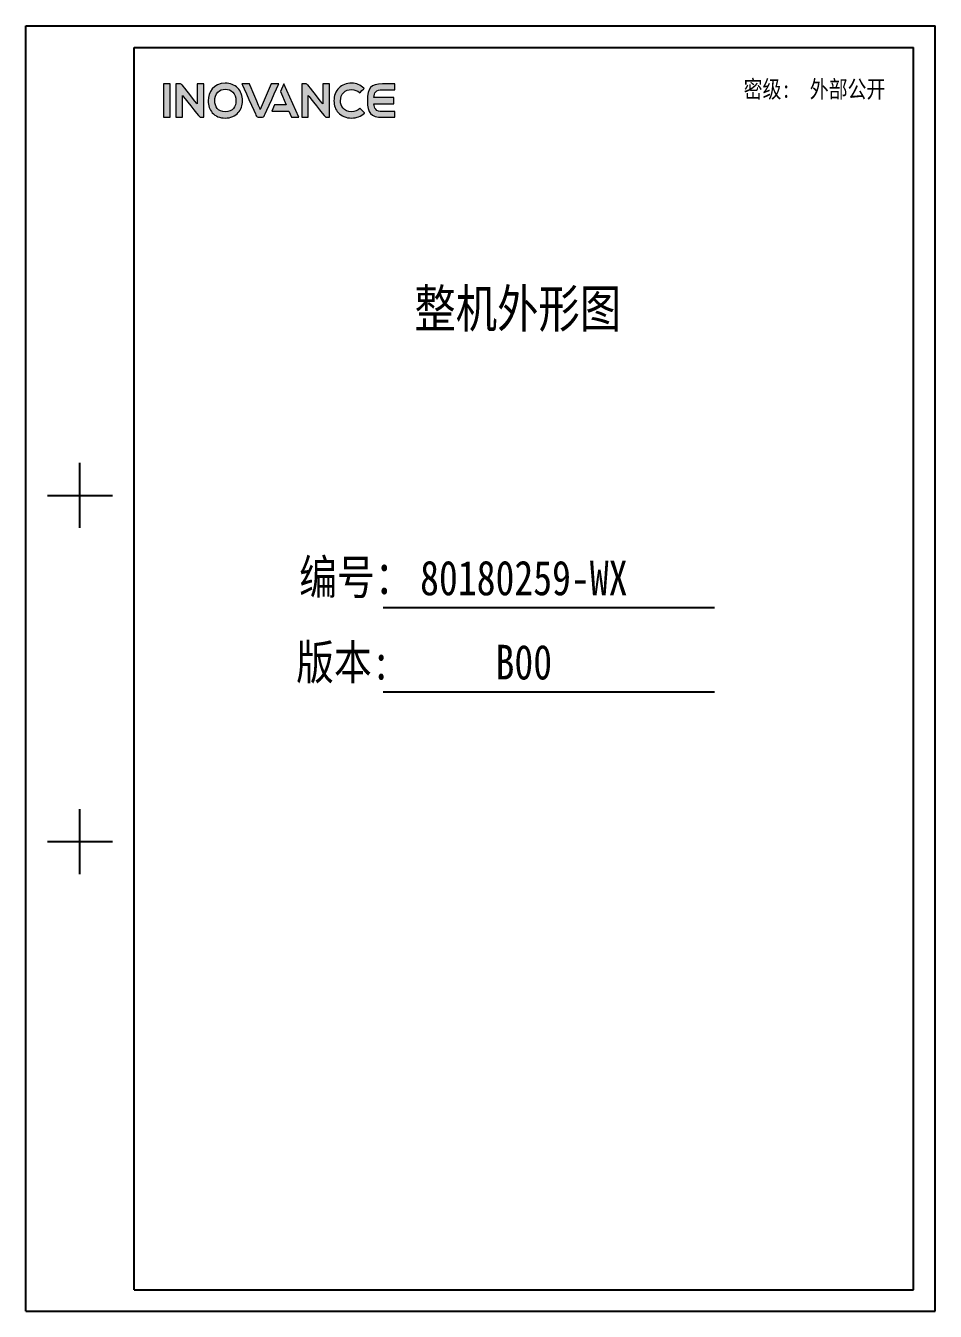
# Model space of a CAD drawing. Header units: millimetres. Extents: x 2423 to 7028, y 909 to 2460.
# Drawn here: x 2423 to 3520, y 909 to 2460 of the extents above; entities that cross this region are included whole.
import ezdxf
from ezdxf.enums import TextEntityAlignment as Align

# ---------------------------------------------------------------- set-up
doc = ezdxf.new("R2010")
doc.units = ezdxf.units.MM
doc.layers.add('Drawing', color=7, linetype='Continuous')
doc.layers.add('logo-蓝色', color=142, linetype='Continuous')
doc.styles.get("Standard").update_dxf_attribs({"font": ''})
doc.styles.add('仿宋体', font='STFANGSO.TTF', dxfattribs={"width": 0.8})
doc.styles.get('Standard').set_extended_font_data('SimSun')

# ---------------------------------------------------------------- blocks, each defined once
blk = doc.blocks.new('1')
at = {"layer": 'logo-蓝色'}
h = blk.add_hatch(color=256, dxfattribs=at)
h.dxf.hatch_style = 1
edge = h.paths.add_edge_path()
edge.add_spline(control_points=[(4238.3, 1447.6), (4238.3, 1447.6), (4245.7, 1447.6), (4245.7, 1447.6), (4245.7, 1447.6), (4245.7, 1447.6), (4245.7, 1484.7), (4245.7, 1484.7), (4245.7, 1484.7), (4245.7, 1484.7), (4238.3, 1484.7), (4238.3, 1484.7), (4238.3, 1484.7), (4238.3, 1484.7), (4238.3, 1447.6), (4238.3, 1447.6)], knot_values=[0, 0, 0, 0, 0.25, 0.25, 0.25, 0.25, 0.5, 0.5, 0.5, 0.5, 0.75, 0.75, 0.75, 0.75, 1, 1, 1, 1], degree=3, periodic=0)
h = blk.add_hatch(color=256, dxfattribs=at)
h.dxf.hatch_style = 1
edge = h.paths.add_edge_path()
edge.add_spline(control_points=[(4275.8, 1484.8), (4275.8, 1484.8), (4275.8, 1462.4), (4275.8, 1462.4), (4275.8, 1462.4), (4275.8, 1462.4), (4259.4, 1483.1), (4259.4, 1483.1), (4259.4, 1483.1), (4258.7, 1484.1), (4257.5, 1484.7), (4256.2, 1484.7), (4256.2, 1484.7), (4256.2, 1484.7), (4252.2, 1484.7), (4252.2, 1484.7), (4252.2, 1484.7), (4252.2, 1484.7), (4252.2, 1447.6), (4252.2, 1447.6), (4252.2, 1447.6), (4252.2, 1447.6), (4259.6, 1447.6), (4259.6, 1447.6), (4259.6, 1447.6), (4259.6, 1447.6), (4259.6, 1471.8), (4259.6, 1471.8), (4259.6, 1471.8), (4259.6, 1471.8), (4278, 1448.7), (4278, 1448.7), (4278, 1448.7), (4278.5, 1448), (4279.3, 1447.6), (4280.3, 1447.6), (4280.3, 1447.6), (4280.3, 1447.6), (4283.2, 1447.6), (4283.2, 1447.6), (4283.2, 1447.6), (4283.2, 1447.6), (4283.2, 1484.8), (4283.2, 1484.8), (4283.2, 1484.8), (4283.2, 1484.8), (4275.8, 1484.8), (4275.8, 1484.8)], knot_values=[0, 0, 0, 0, 0.083333, 0.083333, 0.083333, 0.083333, 0.166667, 0.166667, 0.166667, 0.166667, 0.25, 0.25, 0.25, 0.25, 0.333333, 0.333333, 0.333333, 0.333333, 0.416667, 0.416667, 0.416667, 0.416667, 0.5, 0.5, 0.5, 0.5, 0.583333, 0.583333, 0.583333, 0.583333, 0.666667, 0.666667, 0.666667, 0.666667, 0.75, 0.75, 0.75, 0.75, 0.833333, 0.833333, 0.833333, 0.833333, 0.916667, 0.916667, 0.916667, 0.916667, 1, 1, 1, 1], degree=3, periodic=0)
h = blk.add_hatch(color=256, dxfattribs=at)
h.dxf.hatch_style = 1
edge = h.paths.add_edge_path(flags=16)
edge.add_spline(control_points=[(4298.7, 1475.5), (4300.8, 1477.7), (4303.6, 1478.8), (4307, 1478.8), (4307, 1478.8), (4310.4, 1478.8), (4313.2, 1477.7), (4315.3, 1475.6), (4315.3, 1475.6), (4317.6, 1473.2), (4318.8, 1469.7), (4318.8, 1465.9), (4318.8, 1465.9), (4318.7, 1460), (4315.5, 1453.6), (4307, 1453.6), (4307, 1453.6), (4298.6, 1453.6), (4295.4, 1459.9), (4295.2, 1465.8), (4295.2, 1465.8), (4295.1, 1469.6), (4296.4, 1473.2), (4298.7, 1475.5)], knot_values=[0, 0, 0, 0, 0.166667, 0.166667, 0.166667, 0.166667, 0.333333, 0.333333, 0.333333, 0.333333, 0.5, 0.5, 0.5, 0.5, 0.666667, 0.666667, 0.666667, 0.666667, 0.833333, 0.833333, 0.833333, 0.833333, 1, 1, 1, 1], degree=3, periodic=0)
edge = h.paths.add_edge_path()
edge.add_spline(control_points=[(4307, 1485.5), (4293.9, 1485.5), (4287.9, 1475.4), (4287.9, 1465.9), (4287.9, 1465.9), (4287.9, 1460.8), (4289.6, 1456.1), (4292.6, 1452.7), (4292.6, 1452.7), (4296, 1448.9), (4301, 1446.8), (4307, 1446.8), (4307, 1446.8), (4313, 1446.8), (4318, 1448.9), (4321.4, 1452.8), (4321.4, 1452.8), (4324.3, 1456.2), (4326, 1460.9), (4326.1, 1466), (4326.1, 1466), (4326.1, 1471.5), (4324.1, 1476.7), (4320.6, 1480.2), (4320.6, 1480.2), (4317.2, 1483.7), (4312.5, 1485.5), (4307, 1485.5)], knot_values=[0, 0, 0, 0, 0.142857, 0.142857, 0.142857, 0.142857, 0.285714, 0.285714, 0.285714, 0.285714, 0.428571, 0.428571, 0.428571, 0.428571, 0.571429, 0.571429, 0.571429, 0.571429, 0.714286, 0.714286, 0.714286, 0.714286, 0.857143, 0.857143, 0.857143, 0.857143, 1, 1, 1, 1], degree=3, periodic=0)
h = blk.add_hatch(color=256, dxfattribs=at)
h.dxf.hatch_style = 1
edge = h.paths.add_edge_path()
edge.add_spline(control_points=[(4358, 1484.7), (4358, 1484.7), (4345.8, 1456.4), (4345.8, 1456.4), (4345.8, 1456.4), (4345.8, 1456.4), (4333.7, 1484.7), (4333.7, 1484.7), (4333.7, 1484.7), (4333.7, 1484.7), (4325.4, 1484.7), (4325.4, 1484.7), (4325.4, 1484.7), (4325.4, 1484.7), (4341, 1450), (4341, 1450), (4341, 1450), (4341.6, 1448.6), (4343, 1447.6), (4344.7, 1447.6), (4344.7, 1447.6), (4344.7, 1447.6), (4344.7, 1447.6), (4344.7, 1447.6), (4344.7, 1447.6), (4344.7, 1447.6), (4346.9, 1447.6), (4346.9, 1447.6), (4346.9, 1447.6), (4346.9, 1447.6), (4347, 1447.6), (4347, 1447.6), (4347, 1447.6), (4348.6, 1447.6), (4350, 1448.6), (4350.6, 1450), (4350.6, 1450), (4350.6, 1450), (4366.2, 1484.7), (4366.2, 1484.7), (4366.2, 1484.7), (4366.2, 1484.7), (4358, 1484.7), (4358, 1484.7)], knot_values=[0, 0, 0, 0, 0.090909, 0.090909, 0.090909, 0.090909, 0.181818, 0.181818, 0.181818, 0.181818, 0.272727, 0.272727, 0.272727, 0.272727, 0.363636, 0.363636, 0.363636, 0.363636, 0.454545, 0.454545, 0.454545, 0.454545, 0.545455, 0.545455, 0.545455, 0.545455, 0.636364, 0.636364, 0.636364, 0.636364, 0.727273, 0.727273, 0.727273, 0.727273, 0.818182, 0.818182, 0.818182, 0.818182, 0.909091, 0.909091, 0.909091, 0.909091, 1, 1, 1, 1], degree=3, periodic=0)
h = blk.add_hatch(color=256, dxfattribs=at)
h.dxf.hatch_style = 1
edge = h.paths.add_edge_path()
edge.add_spline(control_points=[(4371.9, 1484.7), (4371.9, 1484.7), (4368.1, 1476.1), (4368.1, 1476.1), (4368.1, 1476.1), (4368.1, 1476.1), (4374.5, 1461.4), (4374.5, 1461.4), (4374.5, 1461.4), (4374.5, 1461.4), (4361.5, 1461.4), (4361.5, 1461.4), (4361.5, 1461.4), (4361.5, 1461.4), (4358.4, 1454.5), (4358.4, 1454.5), (4358.4, 1454.5), (4358.4, 1454.5), (4377.4, 1454.5), (4377.4, 1454.5), (4377.4, 1454.5), (4377.4, 1454.5), (4380.5, 1447.6), (4380.5, 1447.6), (4380.5, 1447.6), (4380.5, 1447.6), (4388.6, 1447.6), (4388.6, 1447.6), (4388.6, 1447.6), (4388.6, 1447.6), (4371.9, 1484.7), (4371.9, 1484.7)], knot_values=[0, 0, 0, 0, 0.125, 0.125, 0.125, 0.125, 0.25, 0.25, 0.25, 0.25, 0.375, 0.375, 0.375, 0.375, 0.5, 0.5, 0.5, 0.5, 0.625, 0.625, 0.625, 0.625, 0.75, 0.75, 0.75, 0.75, 0.875, 0.875, 0.875, 0.875, 1, 1, 1, 1], degree=3, periodic=0)
h = blk.add_hatch(color=256, dxfattribs=at)
h.dxf.hatch_style = 1
edge = h.paths.add_edge_path()
edge.add_spline(control_points=[(4415.2, 1484.8), (4415.2, 1484.8), (4415.2, 1462.4), (4415.2, 1462.4), (4415.2, 1462.4), (4415.2, 1462.4), (4398.8, 1483.1), (4398.8, 1483.1), (4398.8, 1483.1), (4398.1, 1484.1), (4397, 1484.7), (4395.7, 1484.7), (4395.7, 1484.7), (4395.7, 1484.7), (4391.7, 1484.7), (4391.7, 1484.7), (4391.7, 1484.7), (4391.7, 1484.7), (4391.7, 1447.6), (4391.7, 1447.6), (4391.7, 1447.6), (4391.7, 1447.6), (4399, 1447.6), (4399, 1447.6), (4399, 1447.6), (4399, 1447.6), (4399, 1471.8), (4399, 1471.8), (4399, 1471.8), (4399, 1471.8), (4417.4, 1448.7), (4417.4, 1448.7), (4417.4, 1448.7), (4418, 1448), (4418.8, 1447.6), (4419.7, 1447.6), (4419.7, 1447.6), (4419.7, 1447.6), (4422.6, 1447.6), (4422.6, 1447.6), (4422.6, 1447.6), (4422.6, 1447.6), (4422.6, 1484.8), (4422.6, 1484.8), (4422.6, 1484.8), (4422.6, 1484.8), (4415.2, 1484.8), (4415.2, 1484.8)], knot_values=[0, 0, 0, 0, 0.083333, 0.083333, 0.083333, 0.083333, 0.166667, 0.166667, 0.166667, 0.166667, 0.25, 0.25, 0.25, 0.25, 0.333333, 0.333333, 0.333333, 0.333333, 0.416667, 0.416667, 0.416667, 0.416667, 0.5, 0.5, 0.5, 0.5, 0.583333, 0.583333, 0.583333, 0.583333, 0.666667, 0.666667, 0.666667, 0.666667, 0.75, 0.75, 0.75, 0.75, 0.833333, 0.833333, 0.833333, 0.833333, 0.916667, 0.916667, 0.916667, 0.916667, 1, 1, 1, 1], degree=3, periodic=0)
h = blk.add_hatch(color=256, dxfattribs=at)
h.dxf.hatch_style = 1
edge = h.paths.add_edge_path()
edge.add_spline(control_points=[(4456.1, 1457.4), (4453.9, 1455.2), (4450.4, 1453.8), (4447.1, 1453.8), (4447.1, 1453.8), (4438, 1453.8), (4434.7, 1460.1), (4434.7, 1466), (4434.7, 1466), (4434.7, 1469.5), (4435.9, 1472.8), (4438.2, 1475.1), (4438.2, 1475.1), (4440.4, 1477.3), (4443.4, 1478.4), (4447.1, 1478.4), (4447.1, 1478.4), (4450.5, 1478.4), (4453.5, 1477.2), (4455.8, 1475), (4455.8, 1475), (4455.8, 1475), (4455.9, 1474.9), (4455.9, 1474.9), (4455.9, 1474.9), (4455.9, 1474.9), (4460.9, 1479.7), (4460.9, 1479.7), (4460.9, 1479.7), (4460.9, 1479.7), (4460.7, 1479.8), (4460.7, 1479.8), (4460.7, 1479.8), (4456.9, 1483.5), (4452.2, 1485.5), (4447.1, 1485.5), (4447.1, 1485.5), (4441.3, 1485.5), (4436.4, 1483.6), (4432.9, 1480.1), (4432.9, 1480.1), (4429.4, 1476.6), (4427.4, 1471.4), (4427.4, 1465.9), (4427.4, 1465.9), (4427.5, 1460.8), (4429.1, 1456.1), (4432.1, 1452.8), (4432.1, 1452.8), (4435.6, 1448.9), (4440.8, 1446.8), (4447.1, 1446.8), (4447.1, 1446.8), (4452.6, 1446.8), (4457.5, 1448.7), (4461.2, 1452.3), (4461.2, 1452.3), (4461.2, 1452.3), (4461.3, 1452.5), (4461.3, 1452.5), (4461.3, 1452.5), (4461.3, 1452.5), (4456.3, 1457.6), (4456.3, 1457.6), (4456.3, 1457.6), (4456.3, 1457.6), (4456.1, 1457.4), (4456.1, 1457.4)], knot_values=[0, 0, 0, 0, 0.058824, 0.058824, 0.058824, 0.058824, 0.117647, 0.117647, 0.117647, 0.117647, 0.176471, 0.176471, 0.176471, 0.176471, 0.235294, 0.235294, 0.235294, 0.235294, 0.294118, 0.294118, 0.294118, 0.294118, 0.352941, 0.352941, 0.352941, 0.352941, 0.411765, 0.411765, 0.411765, 0.411765, 0.470588, 0.470588, 0.470588, 0.470588, 0.529412, 0.529412, 0.529412, 0.529412, 0.588235, 0.588235, 0.588235, 0.588235, 0.647059, 0.647059, 0.647059, 0.647059, 0.705882, 0.705882, 0.705882, 0.705882, 0.764706, 0.764706, 0.764706, 0.764706, 0.823529, 0.823529, 0.823529, 0.823529, 0.882353, 0.882353, 0.882353, 0.882353, 0.941176, 0.941176, 0.941176, 0.941176, 1, 1, 1, 1], degree=3, periodic=0)
h = blk.add_hatch(color=256, dxfattribs=at)
h.dxf.hatch_style = 1
edge = h.paths.add_edge_path()
edge.add_spline(control_points=[(4481.2, 1478.2), (4481.2, 1478.2), (4495.1, 1478.2), (4495.1, 1478.2), (4495.1, 1478.2), (4495.1, 1478.2), (4495.1, 1484.7), (4495.1, 1484.7), (4495.1, 1484.7), (4495.1, 1484.7), (4481.1, 1484.7), (4481.1, 1484.7), (4481.1, 1484.7), (4468.1, 1484.7), (4464.6, 1479.8), (4464.6, 1466.6), (4464.6, 1466.6), (4464.6, 1466.6), (4464.6, 1466.2), (4464.6, 1466.2), (4464.6, 1466.2), (4464.6, 1466.2), (4464.6, 1466.2), (4464.6, 1466.2), (4464.6, 1466.2), (4464.6, 1466.2), (4464.6, 1466.1), (4464.6, 1466.1), (4464.6, 1466.1), (4464.6, 1466.1), (4464.6, 1466.1), (4464.6, 1466.1), (4464.6, 1466.1), (4464.6, 1466.1), (4464.6, 1465.7), (4464.6, 1465.7), (4464.6, 1465.7), (4464.6, 1452.5), (4468.1, 1447.6), (4481.1, 1447.6), (4481.1, 1447.6), (4481.1, 1447.6), (4495.1, 1447.6), (4495.1, 1447.6), (4495.1, 1447.6), (4495.1, 1447.6), (4495.1, 1454), (4495.1, 1454), (4495.1, 1454), (4495.1, 1454), (4481.2, 1454), (4481.2, 1454), (4481.2, 1454), (4477.8, 1454), (4475.2, 1454.7), (4473.7, 1456.5), (4473.7, 1456.5), (4472.4, 1457.9), (4471.8, 1460.1), (4471.7, 1462.7), (4471.7, 1462.7), (4471.7, 1462.7), (4493.9, 1462.7), (4493.9, 1462.7), (4493.9, 1462.7), (4493.9, 1462.7), (4493.9, 1466.2), (4493.9, 1466.2), (4493.9, 1466.2), (4493.9, 1466.2), (4493.9, 1469.6), (4493.9, 1469.6), (4493.9, 1469.6), (4493.9, 1469.6), (4471.7, 1469.6), (4471.7, 1469.6), (4471.7, 1469.6), (4471.8, 1472.2), (4472.4, 1474.4), (4473.7, 1475.8), (4473.7, 1475.8), (4475.2, 1477.6), (4477.8, 1478.2), (4481.2, 1478.2)], knot_values=[0, 0, 0, 0, 0.047619, 0.047619, 0.047619, 0.047619, 0.095238, 0.095238, 0.095238, 0.095238, 0.142857, 0.142857, 0.142857, 0.142857, 0.190476, 0.190476, 0.190476, 0.190476, 0.238095, 0.238095, 0.238095, 0.238095, 0.285714, 0.285714, 0.285714, 0.285714, 0.333333, 0.333333, 0.333333, 0.333333, 0.380952, 0.380952, 0.380952, 0.380952, 0.428571, 0.428571, 0.428571, 0.428571, 0.47619, 0.47619, 0.47619, 0.47619, 0.52381, 0.52381, 0.52381, 0.52381, 0.571429, 0.571429, 0.571429, 0.571429, 0.619048, 0.619048, 0.619048, 0.619048, 0.666667, 0.666667, 0.666667, 0.666667, 0.714286, 0.714286, 0.714286, 0.714286, 0.761905, 0.761905, 0.761905, 0.761905, 0.809524, 0.809524, 0.809524, 0.809524, 0.857143, 0.857143, 0.857143, 0.857143, 0.904762, 0.904762, 0.904762, 0.904762, 0.952381, 0.952381, 0.952381, 0.952381, 1, 1, 1, 1], degree=3, periodic=0)
at = {"linetype": 'Continuous'}
for p, q in [((4085.7, 1549.2), (5094, 1549.2)), ((4085.7, 123.2), (4085.7, 1549.2)), ((5094, 123.2), (5094, 1549.2)), ((4205.8, 1525.2), (5070, 1525.2)), ((4205.8, 147.2), (4205.8, 1525.2)), ((5070, 147.2), (5070, 1525.2)), ((4145.8, 992.3), (4145.8, 1064.3)), ((4109.7, 1028.3), (4181.8, 1028.3)), ((4481.9, 903.9), (4849.2, 903.9)), ((4482.1, 810.5), (4849.2, 810.5)), ((4145.8, 608.2), (4145.8, 680.2)), ((4109.7, 644.2), (4181.8, 644.2)), ((4205.8, 147.2), (5070, 147.2)), ((4085.7, 123.2), (5094, 123.2))]:
    blk.add_line(p, q, dxfattribs=at)
at = {"layer": 'logo-蓝色', "lineweight": 9}
for points, knots in [([(4245.7, 1484.7), (4245.7, 1484.7), (4245.7, 1484.7), (4238.3, 1484.7), (4238.3, 1484.7)], [0.5, 0.5, 0.5, 0.5, 0.5, 0.75, 0.75, 0.75, 0.75]), ([(4238.3, 1484.7), (4238.3, 1484.7), (4238.3, 1484.7), (4238.3, 1447.6), (4238.3, 1447.6)], [0.75, 0.75, 0.75, 0.75, 0.75, 1, 1, 1, 1]), ([(4245.7, 1447.6), (4245.7, 1447.6), (4245.7, 1447.6), (4245.7, 1484.7), (4245.7, 1484.7)], [0.25, 0.25, 0.25, 0.25, 0.25, 0.5, 0.5, 0.5, 0.5]), ([(4256.2, 1484.7), (4256.2, 1484.7), (4256.2, 1484.7), (4252.2, 1484.7), (4252.2, 1484.7)], [0.25, 0.25, 0.25, 0.25, 0.25000001, 0.33333333, 0.33333333, 0.33333333, 0.33333333]), ([(4252.2, 1484.7), (4252.2, 1484.7), (4252.2, 1484.7), (4252.2, 1447.6), (4252.2, 1447.6)], [0.33333333, 0.33333333, 0.33333333, 0.33333333, 0.33333334, 0.41666667, 0.41666667, 0.41666667, 0.41666667]), ([(4259.4, 1483.1), (4259.4, 1483.1), (4258.7, 1484.1), (4257.5, 1484.7), (4256.2, 1484.7)], [0.16666667, 0.16666667, 0.16666667, 0.16666667, 0.16666668, 0.25, 0.25, 0.25, 0.25]), ([(4275.8, 1462.4), (4275.8, 1462.4), (4275.8, 1462.4), (4259.4, 1483.1), (4259.4, 1483.1)], [0.08333333, 0.08333333, 0.08333333, 0.08333333, 0.08333334, 0.16666667, 0.16666667, 0.16666667, 0.16666667]), ([(4283.2, 1484.8), (4283.2, 1484.8), (4283.2, 1484.8), (4275.8, 1484.8), (4275.8, 1484.8)], [0.91666667, 0.91666667, 0.91666667, 0.91666667, 0.91666668, 1, 1, 1, 1]), ([(4283.2, 1447.6), (4283.2, 1447.6), (4283.2, 1447.6), (4283.2, 1484.8), (4283.2, 1484.8)], [0.83333333, 0.83333333, 0.83333333, 0.83333333, 0.83333334, 0.91666667, 0.91666667, 0.91666667, 0.91666667]), ([(4320.6, 1480.2), (4320.6, 1480.2), (4317.2, 1483.7), (4312.5, 1485.5), (4307, 1485.5)], [0.8571429, 0.8571429, 0.8571429, 0.8571429, 0.8571429, 1, 1, 1, 1]), ([(4333.7, 1484.7), (4333.7, 1484.7), (4333.7, 1484.7), (4325.4, 1484.7), (4325.4, 1484.7)], [0.18181818, 0.18181818, 0.18181818, 0.18181818, 0.18181819, 0.27272727, 0.27272727, 0.27272727, 0.27272727]), ([(4325.4, 1484.7), (4325.4, 1484.7), (4325.4, 1484.7), (4341, 1450), (4341, 1450)], [0.27272727, 0.27272727, 0.27272727, 0.27272727, 0.27272728, 0.36363636, 0.36363636, 0.36363636, 0.36363636]), ([(4345.8, 1456.4), (4345.8, 1456.4), (4345.8, 1456.4), (4333.7, 1484.7), (4333.7, 1484.7)], [0.09090909, 0.09090909, 0.09090909, 0.09090909, 0.0909091, 0.18181818, 0.18181818, 0.18181818, 0.18181818]), ([(4350.6, 1450), (4350.6, 1450), (4350.6, 1450), (4366.2, 1484.7), (4366.2, 1484.7)], [0.81818182, 0.81818182, 0.81818182, 0.81818182, 0.81818183, 0.90909091, 0.90909091, 0.90909091, 0.90909091]), ([(4366.2, 1484.7), (4366.2, 1484.7), (4366.2, 1484.7), (4358, 1484.7), (4358, 1484.7)], [0.90909091, 0.90909091, 0.90909091, 0.90909091, 0.90909092, 1, 1, 1, 1]), ([(4388.6, 1447.6), (4388.6, 1447.6), (4388.6, 1447.6), (4371.9, 1484.7), (4371.9, 1484.7)], [0.875, 0.875, 0.875, 0.875, 0.875, 1, 1, 1, 1]), ([(4395.7, 1484.7), (4395.7, 1484.7), (4395.7, 1484.7), (4391.7, 1484.7), (4391.7, 1484.7)], [0.25, 0.25, 0.25, 0.25, 0.25000001, 0.33333333, 0.33333333, 0.33333333, 0.33333333]), ([(4391.7, 1484.7), (4391.7, 1484.7), (4391.7, 1484.7), (4391.7, 1447.6), (4391.7, 1447.6)], [0.33333333, 0.33333333, 0.33333333, 0.33333333, 0.33333334, 0.41666667, 0.41666667, 0.41666667, 0.41666667]), ([(4398.8, 1483.1), (4398.8, 1483.1), (4398.1, 1484.1), (4397, 1484.7), (4395.7, 1484.7)], [0.16666667, 0.16666667, 0.16666667, 0.16666667, 0.16666668, 0.25, 0.25, 0.25, 0.25]), ([(4415.2, 1462.4), (4415.2, 1462.4), (4415.2, 1462.4), (4398.8, 1483.1), (4398.8, 1483.1)], [0.08333333, 0.08333333, 0.08333333, 0.08333333, 0.08333334, 0.16666667, 0.16666667, 0.16666667, 0.16666667]), ([(4422.6, 1484.8), (4422.6, 1484.8), (4422.6, 1484.8), (4415.2, 1484.8), (4415.2, 1484.8)], [0.91666667, 0.91666667, 0.91666667, 0.91666667, 0.91666668, 1, 1, 1, 1]), ([(4422.6, 1447.6), (4422.6, 1447.6), (4422.6, 1447.6), (4422.6, 1484.8), (4422.6, 1484.8)], [0.83333333, 0.83333333, 0.83333333, 0.83333333, 0.83333334, 0.91666667, 0.91666667, 0.91666667, 0.91666667]), ([(4460.7, 1479.8), (4460.7, 1479.8), (4456.9, 1483.5), (4452.2, 1485.5), (4447.1, 1485.5), (4447.1, 1485.5), (4441.3, 1485.5), (4436.4, 1483.6), (4432.9, 1480.1)], [0.4705882, 0.4705882, 0.4705882, 0.4705882, 0.4705882, 0.5294118, 0.5294118, 0.5294118, 0.5294118, 0.5882353, 0.5882353, 0.5882353, 0.5882353]), ([(4481.1, 1484.7), (4481.1, 1484.7), (4468.1, 1484.7), (4464.6, 1479.8), (4464.6, 1466.6)], [0.14285714, 0.14285714, 0.14285714, 0.14285714, 0.14285715, 0.19047619, 0.19047619, 0.19047619, 0.19047619]), ([(4495.1, 1484.7), (4495.1, 1484.7), (4495.1, 1484.7), (4481.1, 1484.7), (4481.1, 1484.7)], [0.0952381, 0.0952381, 0.0952381, 0.0952381, 0.09523811, 0.14285714, 0.14285714, 0.14285714, 0.14285714]), ([(4495.1, 1478.2), (4495.1, 1478.2), (4495.1, 1478.2), (4495.1, 1484.7), (4495.1, 1484.7)], [0.04761905, 0.04761905, 0.04761905, 0.04761905, 0.04761906, 0.0952381, 0.0952381, 0.0952381, 0.0952381]), ([(4259.6, 1447.6), (4259.6, 1447.6), (4259.6, 1447.6), (4259.6, 1471.8), (4259.6, 1471.8)], [0.5, 0.5, 0.5, 0.5, 0.50000001, 0.58333333, 0.58333333, 0.58333333, 0.58333333]), ([(4259.6, 1471.8), (4259.6, 1471.8), (4259.6, 1471.8), (4278, 1448.7), (4278, 1448.7)], [0.58333333, 0.58333333, 0.58333333, 0.58333333, 0.58333334, 0.66666667, 0.66666667, 0.66666667, 0.66666667]), ([(4295.2, 1465.8), (4295.2, 1465.8), (4295.1, 1469.6), (4296.4, 1473.2), (4298.7, 1475.5)], [0.8333333, 0.8333333, 0.8333333, 0.8333333, 0.8333333, 1, 1, 1, 1]), ([(4307, 1478.8), (4307, 1478.8), (4310.4, 1478.8), (4313.2, 1477.7), (4315.3, 1475.6)], [0.1666667, 0.1666667, 0.1666667, 0.1666667, 0.1666667, 0.3333333, 0.3333333, 0.3333333, 0.3333333]), ([(4315.3, 1475.6), (4315.3, 1475.6), (4317.6, 1473.2), (4318.8, 1469.7), (4318.8, 1465.9)], [0.3333333, 0.3333333, 0.3333333, 0.3333333, 0.3333333, 0.5, 0.5, 0.5, 0.5]), ([(4326.1, 1466), (4326.1, 1466), (4326.1, 1471.5), (4324.1, 1476.7), (4320.6, 1480.2)], [0.7142857, 0.7142857, 0.7142857, 0.7142857, 0.7142857, 0.8571429, 0.8571429, 0.8571429, 0.8571429]), ([(4368.1, 1476.1), (4368.1, 1476.1), (4368.1, 1476.1), (4374.5, 1461.4), (4374.5, 1461.4)], [0.125, 0.125, 0.125, 0.125, 0.125, 0.25, 0.25, 0.25, 0.25]), ([(4399, 1447.6), (4399, 1447.6), (4399, 1447.6), (4399, 1471.8), (4399, 1471.8)], [0.5, 0.5, 0.5, 0.5, 0.50000001, 0.58333333, 0.58333333, 0.58333333, 0.58333333]), ([(4399, 1471.8), (4399, 1471.8), (4399, 1471.8), (4417.4, 1448.7), (4417.4, 1448.7)], [0.58333333, 0.58333333, 0.58333333, 0.58333333, 0.58333334, 0.66666667, 0.66666667, 0.66666667, 0.66666667]), ([(4432.9, 1480.1), (4432.9, 1480.1), (4429.4, 1476.6), (4427.4, 1471.4), (4427.4, 1465.9)], [0.58823529, 0.58823529, 0.58823529, 0.58823529, 0.5882353, 0.64705882, 0.64705882, 0.64705882, 0.64705882]), ([(4434.7, 1466), (4434.7, 1466), (4434.7, 1469.5), (4435.9, 1472.8), (4438.2, 1475.1)], [0.11764706, 0.11764706, 0.11764706, 0.11764706, 0.11764707, 0.17647059, 0.17647059, 0.17647059, 0.17647059]), ([(4438.2, 1475.1), (4438.2, 1475.1), (4440.4, 1477.3), (4443.4, 1478.4), (4447.1, 1478.4)], [0.17647059, 0.17647059, 0.17647059, 0.17647059, 0.1764706, 0.23529412, 0.23529412, 0.23529412, 0.23529412]), ([(4447.1, 1478.4), (4447.1, 1478.4), (4450.5, 1478.4), (4453.5, 1477.2), (4455.8, 1475)], [0.23529412, 0.23529412, 0.23529412, 0.23529412, 0.23529413, 0.29411765, 0.29411765, 0.29411765, 0.29411765]), ([(4455.8, 1475), (4455.8, 1475), (4455.8, 1475), (4455.9, 1474.9), (4455.9, 1474.9)], [0.29411765, 0.29411765, 0.29411765, 0.29411765, 0.29411766, 0.35294118, 0.35294118, 0.35294118, 0.35294118]), ([(4455.9, 1474.9), (4455.9, 1474.9), (4455.9, 1474.9), (4460.9, 1479.7), (4460.9, 1479.7)], [0.35294118, 0.35294118, 0.35294118, 0.35294118, 0.35294119, 0.41176471, 0.41176471, 0.41176471, 0.41176471]), ([(4460.9, 1479.7), (4460.9, 1479.7), (4460.9, 1479.7), (4460.7, 1479.8), (4460.7, 1479.8)], [0.41176471, 0.41176471, 0.41176471, 0.41176471, 0.41176472, 0.47058824, 0.47058824, 0.47058824, 0.47058824]), ([(4471.7, 1469.6), (4471.7, 1469.6), (4471.8, 1472.2), (4472.4, 1474.4), (4473.7, 1475.8)], [0.9047619, 0.9047619, 0.9047619, 0.9047619, 0.90476191, 0.95238095, 0.95238095, 0.95238095, 0.95238095]), ([(4493.9, 1469.6), (4493.9, 1469.6), (4493.9, 1469.6), (4471.7, 1469.6), (4471.7, 1469.6)], [0.85714286, 0.85714286, 0.85714286, 0.85714286, 0.85714287, 0.9047619, 0.9047619, 0.9047619, 0.9047619]), ([(4473.7, 1475.8), (4473.7, 1475.8), (4475.2, 1477.6), (4477.8, 1478.2), (4481.2, 1478.2)], [0.95238095, 0.95238095, 0.95238095, 0.95238095, 0.95238096, 1, 1, 1, 1]), ([(4493.9, 1466.2), (4493.9, 1466.2), (4493.9, 1466.2), (4493.9, 1469.6), (4493.9, 1469.6)], [0.80952381, 0.80952381, 0.80952381, 0.80952381, 0.80952382, 0.85714286, 0.85714286, 0.85714286, 0.85714286]), ([(4287.9, 1465.9), (4287.9, 1465.9), (4287.9, 1460.8), (4289.6, 1456.1), (4292.6, 1452.7)], [0.1428571, 0.1428571, 0.1428571, 0.1428571, 0.1428572, 0.2857143, 0.2857143, 0.2857143, 0.2857143]), ([(4318.8, 1465.9), (4318.8, 1465.9), (4318.7, 1460), (4315.5, 1453.6), (4307, 1453.6), (4307, 1453.6), (4298.6, 1453.6), (4295.4, 1459.9), (4295.2, 1465.8)], [0.5, 0.5, 0.5, 0.5, 0.5, 0.6666667, 0.6666667, 0.6666667, 0.6666667, 0.8333333, 0.8333333, 0.8333333, 0.8333333]), ([(4321.4, 1452.8), (4321.4, 1452.8), (4324.3, 1456.2), (4326, 1460.9), (4326.1, 1466)], [0.5714286, 0.5714286, 0.5714286, 0.5714286, 0.5714286, 0.7142857, 0.7142857, 0.7142857, 0.7142857]), ([(4361.5, 1461.4), (4361.5, 1461.4), (4361.5, 1461.4), (4358.4, 1454.5), (4358.4, 1454.5)], [0.375, 0.375, 0.375, 0.375, 0.375, 0.5, 0.5, 0.5, 0.5]), ([(4374.5, 1461.4), (4374.5, 1461.4), (4374.5, 1461.4), (4361.5, 1461.4), (4361.5, 1461.4)], [0.25, 0.25, 0.25, 0.25, 0.25, 0.375, 0.375, 0.375, 0.375]), ([(4427.4, 1465.9), (4427.4, 1465.9), (4427.5, 1460.8), (4429.1, 1456.1), (4432.1, 1452.8)], [0.64705882, 0.64705882, 0.64705882, 0.64705882, 0.64705883, 0.70588235, 0.70588235, 0.70588235, 0.70588235]), ([(4456.1, 1457.4), (4453.9, 1455.2), (4450.4, 1453.8), (4447.1, 1453.8), (4447.1, 1453.8), (4438, 1453.8), (4434.7, 1460.1), (4434.7, 1466)], [0, 0, 0, 0, 0.0588235, 0.0588235, 0.0588235, 0.0588235, 0.1176471, 0.1176471, 0.1176471, 0.1176471]), ([(4456.3, 1457.6), (4456.3, 1457.6), (4456.3, 1457.6), (4456.1, 1457.4), (4456.1, 1457.4)], [0.94117647, 0.94117647, 0.94117647, 0.94117647, 0.94117648, 1, 1, 1, 1]), ([(4461.3, 1452.5), (4461.3, 1452.5), (4461.3, 1452.5), (4456.3, 1457.6), (4456.3, 1457.6)], [0.88235294, 0.88235294, 0.88235294, 0.88235294, 0.88235295, 0.94117647, 0.94117647, 0.94117647, 0.94117647]), ([(4464.6, 1466.6), (4464.6, 1466.6), (4464.6, 1466.6), (4464.6, 1466.2), (4464.6, 1466.2)], [0.19047619, 0.19047619, 0.19047619, 0.19047619, 0.1904762, 0.23809524, 0.23809524, 0.23809524, 0.23809524]), ([(4464.6, 1466.2), (4464.6, 1466.2), (4464.6, 1466.2), (4464.6, 1466.2), (4464.6, 1466.2)], [0.23809524, 0.23809524, 0.23809524, 0.23809524, 0.23809525, 0.28571429, 0.28571429, 0.28571429, 0.28571429]), ([(4464.6, 1466.2), (4464.6, 1466.2), (4464.6, 1466.2), (4464.6, 1466.1), (4464.6, 1466.1)], [0.28571429, 0.28571429, 0.28571429, 0.28571429, 0.2857143, 0.33333333, 0.33333333, 0.33333333, 0.33333333]), ([(4464.6, 1466.1), (4464.6, 1466.1), (4464.6, 1466.1), (4464.6, 1466.1), (4464.6, 1466.1)], [0.33333333, 0.33333333, 0.33333333, 0.33333333, 0.33333334, 0.38095238, 0.38095238, 0.38095238, 0.38095238]), ([(4464.6, 1466.1), (4464.6, 1466.1), (4464.6, 1466.1), (4464.6, 1465.7), (4464.6, 1465.7)], [0.38095238, 0.38095238, 0.38095238, 0.38095238, 0.38095239, 0.42857143, 0.42857143, 0.42857143, 0.42857143]), ([(4464.6, 1465.7), (4464.6, 1465.7), (4464.6, 1452.5), (4468.1, 1447.6), (4481.1, 1447.6)], [0.42857143, 0.42857143, 0.42857143, 0.42857143, 0.42857144, 0.47619048, 0.47619048, 0.47619048, 0.47619048]), ([(4473.7, 1456.5), (4473.7, 1456.5), (4472.4, 1457.9), (4471.8, 1460.1), (4471.7, 1462.7)], [0.66666667, 0.66666667, 0.66666667, 0.66666667, 0.66666668, 0.71428571, 0.71428571, 0.71428571, 0.71428571]), ([(4471.7, 1462.7), (4471.7, 1462.7), (4471.7, 1462.7), (4493.9, 1462.7), (4493.9, 1462.7)], [0.71428571, 0.71428571, 0.71428571, 0.71428571, 0.71428572, 0.76190476, 0.76190476, 0.76190476, 0.76190476]), ([(4495.1, 1454), (4495.1, 1454), (4495.1, 1454), (4481.2, 1454), (4481.2, 1454), (4481.2, 1454), (4477.8, 1454), (4475.2, 1454.7), (4473.7, 1456.5)], [0.57142857, 0.57142857, 0.57142857, 0.57142857, 0.57142858, 0.61904762, 0.61904762, 0.61904762, 0.61904763, 0.66666667, 0.66666667, 0.66666667, 0.66666667]), ([(4493.9, 1462.7), (4493.9, 1462.7), (4493.9, 1462.7), (4493.9, 1466.2), (4493.9, 1466.2)], [0.76190476, 0.76190476, 0.76190476, 0.76190476, 0.76190477, 0.80952381, 0.80952381, 0.80952381, 0.80952381]), ([(4252.2, 1447.6), (4252.2, 1447.6), (4252.2, 1447.6), (4259.6, 1447.6), (4259.6, 1447.6)], [0.41666667, 0.41666667, 0.41666667, 0.41666667, 0.41666668, 0.5, 0.5, 0.5, 0.5]), ([(4278, 1448.7), (4278, 1448.7), (4278.5, 1448), (4279.3, 1447.6), (4280.3, 1447.6)], [0.66666667, 0.66666667, 0.66666667, 0.66666667, 0.66666668, 0.75, 0.75, 0.75, 0.75]), ([(4280.3, 1447.6), (4280.3, 1447.6), (4280.3, 1447.6), (4283.2, 1447.6), (4283.2, 1447.6)], [0.75, 0.75, 0.75, 0.75, 0.75000001, 0.83333333, 0.83333333, 0.83333333, 0.83333333]), ([(4292.6, 1452.7), (4292.6, 1452.7), (4296, 1448.9), (4301, 1446.8), (4307, 1446.8)], [0.2857143, 0.2857143, 0.2857143, 0.2857143, 0.2857143, 0.4285714, 0.4285714, 0.4285714, 0.4285714]), ([(4307, 1446.8), (4307, 1446.8), (4313, 1446.8), (4318, 1448.9), (4321.4, 1452.8)], [0.4285714, 0.4285714, 0.4285714, 0.4285714, 0.4285714, 0.5714286, 0.5714286, 0.5714286, 0.5714286]), ([(4341, 1450), (4341, 1450), (4341.6, 1448.6), (4343, 1447.6), (4344.7, 1447.6)], [0.36363636, 0.36363636, 0.36363636, 0.36363636, 0.36363637, 0.45454545, 0.45454545, 0.45454545, 0.45454545]), ([(4344.7, 1447.6), (4344.7, 1447.6), (4344.7, 1447.6), (4344.7, 1447.6), (4344.7, 1447.6)], [0.45454545, 0.45454545, 0.45454545, 0.45454545, 0.45454546, 0.54545455, 0.54545455, 0.54545455, 0.54545455]), ([(4344.7, 1447.6), (4344.7, 1447.6), (4344.7, 1447.6), (4346.9, 1447.6), (4346.9, 1447.6)], [0.54545455, 0.54545455, 0.54545455, 0.54545455, 0.54545456, 0.63636364, 0.63636364, 0.63636364, 0.63636364]), ([(4346.9, 1447.6), (4346.9, 1447.6), (4346.9, 1447.6), (4347, 1447.6), (4347, 1447.6)], [0.63636364, 0.63636364, 0.63636364, 0.63636364, 0.63636365, 0.72727273, 0.72727273, 0.72727273, 0.72727273]), ([(4347, 1447.6), (4347, 1447.6), (4348.6, 1447.6), (4350, 1448.6), (4350.6, 1450)], [0.72727273, 0.72727273, 0.72727273, 0.72727273, 0.72727274, 0.81818182, 0.81818182, 0.81818182, 0.81818182]), ([(4358.4, 1454.5), (4358.4, 1454.5), (4358.4, 1454.5), (4377.4, 1454.5), (4377.4, 1454.5)], [0.5, 0.5, 0.5, 0.5, 0.5, 0.625, 0.625, 0.625, 0.625]), ([(4377.4, 1454.5), (4377.4, 1454.5), (4377.4, 1454.5), (4380.5, 1447.6), (4380.5, 1447.6)], [0.625, 0.625, 0.625, 0.625, 0.625, 0.75, 0.75, 0.75, 0.75]), ([(4380.5, 1447.6), (4380.5, 1447.6), (4380.5, 1447.6), (4388.6, 1447.6), (4388.6, 1447.6)], [0.75, 0.75, 0.75, 0.75, 0.75, 0.875, 0.875, 0.875, 0.875]), ([(4391.7, 1447.6), (4391.7, 1447.6), (4391.7, 1447.6), (4399, 1447.6), (4399, 1447.6)], [0.41666667, 0.41666667, 0.41666667, 0.41666667, 0.41666668, 0.5, 0.5, 0.5, 0.5]), ([(4417.4, 1448.7), (4417.4, 1448.7), (4418, 1448), (4418.8, 1447.6), (4419.7, 1447.6)], [0.66666667, 0.66666667, 0.66666667, 0.66666667, 0.66666668, 0.75, 0.75, 0.75, 0.75]), ([(4419.7, 1447.6), (4419.7, 1447.6), (4419.7, 1447.6), (4422.6, 1447.6), (4422.6, 1447.6)], [0.75, 0.75, 0.75, 0.75, 0.75000001, 0.83333333, 0.83333333, 0.83333333, 0.83333333]), ([(4432.1, 1452.8), (4432.1, 1452.8), (4435.6, 1448.9), (4440.8, 1446.8), (4447.1, 1446.8), (4447.1, 1446.8), (4452.6, 1446.8), (4457.5, 1448.7), (4461.2, 1452.3)], [0.7058824, 0.7058824, 0.7058824, 0.7058824, 0.7058824, 0.7647059, 0.7647059, 0.7647059, 0.7647059, 0.8235294, 0.8235294, 0.8235294, 0.8235294]), ([(4461.2, 1452.3), (4461.2, 1452.3), (4461.2, 1452.3), (4461.3, 1452.5), (4461.3, 1452.5)], [0.82352941, 0.82352941, 0.82352941, 0.82352941, 0.82352942, 0.88235294, 0.88235294, 0.88235294, 0.88235294]), ([(4481.1, 1447.6), (4481.1, 1447.6), (4481.1, 1447.6), (4495.1, 1447.6), (4495.1, 1447.6)], [0.47619048, 0.47619048, 0.47619048, 0.47619048, 0.47619049, 0.52380952, 0.52380952, 0.52380952, 0.52380952]), ([(4495.1, 1447.6), (4495.1, 1447.6), (4495.1, 1447.6), (4495.1, 1454), (4495.1, 1454)], [0.52380952, 0.52380952, 0.52380952, 0.52380952, 0.52380953, 0.57142857, 0.57142857, 0.57142857, 0.57142857])]:
    blk.add_open_spline(points, degree=3, knots=knots, dxfattribs=at)
for points in [[(4275.8, 1484.8), (4275.8, 1484.8), (4275.8, 1462.4), (4275.8, 1462.4)], [(4307, 1485.5), (4293.9, 1485.5), (4287.9, 1475.4), (4287.9, 1465.9)], [(4358, 1484.7), (4358, 1484.7), (4345.8, 1456.4), (4345.8, 1456.4)], [(4371.9, 1484.7), (4371.9, 1484.7), (4368.1, 1476.1), (4368.1, 1476.1)], [(4415.2, 1484.8), (4415.2, 1484.8), (4415.2, 1462.4), (4415.2, 1462.4)], [(4298.7, 1475.5), (4300.8, 1477.7), (4303.6, 1478.8), (4307, 1478.8)], [(4481.2, 1478.2), (4481.2, 1478.2), (4495.1, 1478.2), (4495.1, 1478.2)], [(4238.3, 1447.6), (4238.3, 1447.6), (4245.7, 1447.6), (4245.7, 1447.6)]]:
    blk.add_open_spline(points, degree=3, dxfattribs=at)
at = {"linetype": 'Continuous', "style": '仿宋体', "width": 0.8}
for s, height, p in [('密级:  外部公开', 19.21, (4881.6, 1469.3)), ('编号：', 38.41, (4388.9, 918.4)), ('版本:', 38.41, (4385.5, 824))]:
    blk.add_text(s, height=height, dxfattribs=at).set_placement(p)
at = {"linetype": 'Continuous', "lineweight": 0, "ltscale": 0.3, "style": '仿宋体', "width": 0.8}
for tag, height, p in [('编号', 38.4, (4637.9, 936.4)), ('版本', 38.4, (4637.9, 843)), ('编号', 14.4, (5574.2, 169.5))]:
    blk.add_attdef(tag, text='', height=height, dxfattribs=at).set_placement(p, align=Align.MIDDLE)
at = {"linetype": 'Continuous', "lineweight": 0, "ltscale": 0.3, "width": 0.8}
for tag, p in [('当前页', (5943.6, 219.8)), ('总页数', (6087.6, 219.8))]:
    blk.add_attdef(tag, text='', height=12, dxfattribs=at).set_placement(p, align=Align.MIDDLE)
at = {"layer": 'Drawing', "style": '仿宋体', "width": 0.8}
blk.add_text('整机外形图', height=42.01, dxfattribs=at).set_placement((4516.6, 1214.5))

msp = doc.modelspace()

# ---------------------------------------------------------------- block references
ref = msp.add_blockref('1', (-2022.45, 774.9), dxfattribs=dict(xscale=1.088, yscale=1.088, zscale=1.088))
ref.add_attrib('编号', '80180259-WX', dxfattribs={"linetype": 'Continuous', "lineweight": 0, "ltscale": 0.3, "height": 41.7909, "style": '仿宋体', "width": 0.8}).set_placement((3023.59, 1793.69), align=Align.MIDDLE)
ref.add_attrib('版本', 'B00', dxfattribs={"linetype": 'Continuous', "lineweight": 0, "ltscale": 0.3, "height": 41.791, "style": '仿宋体', "width": 0.8}).set_placement((3023.59, 1692.05), align=Align.MIDDLE)

doc.saveas('drawing.dxf')
